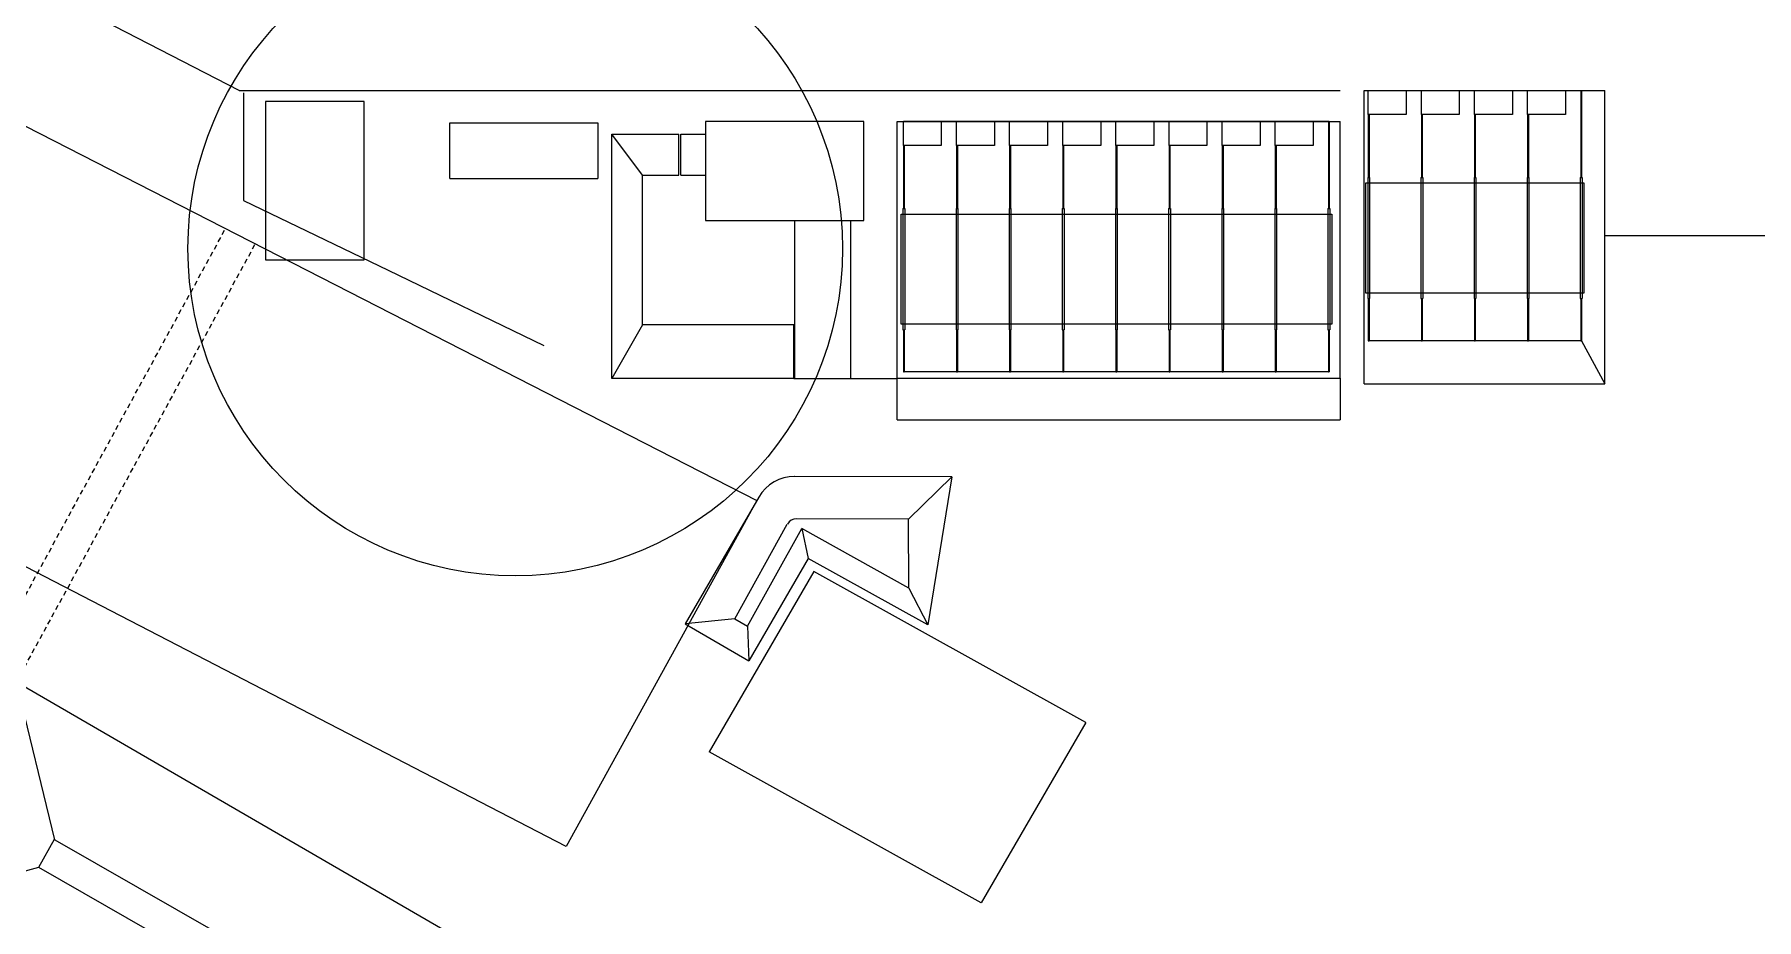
# Model space of a CAD drawing. Header units: millimetres. Extents: x -17350 to 3652, y -2474 to 12378.
# Drawn here: x -15528 to -14481, y -1144 to -605 of the extents above; entities that cross this region are included whole.
import ezdxf

# ---------------------------------------------------------------- set-up
doc = ezdxf.new("R2010")
doc.units = ezdxf.units.MM
doc.linetypes.add('DASHED_3', pattern=[5, 3, -2])
doc.layers.add('HOVED', color=40, linetype='Continuous', lineweight=9)
doc.layers.add('TEKST', color=4, linetype='Continuous', lineweight=9)

msp = doc.modelspace()

# ---------------------------------------------------------------- linework, layer by layer
at = {"layer": 'HOVED'}
for p, q in [((-15403.7, -639.5), (-15721.8, -475.5)), ((-15403.7, -639.5), (-14734, -639.5)), ((-15401.1, -640.8), (-15401.1, -706.4)), ((-14719.3, -639.5), (-14573, -639.5)), ((-14719.3, -818), (-14719.3, -639.5)), ((-14587.6, -639.5), (-14587.6, -692.4)), ((-14587.6, -639.5), (-14587.1, -639.5)), ((-14587.1, -639.5), (-14587.1, -692.4)), ((-14573, -727.6), (-14573, -639.5)), ((-15552.5, -651.7), (-15088.9, -888.9)), ((-15275.5, -659.2), (-15185.5, -659.2)), ((-15275.5, -693.1), (-15275.5, -659.2)), ((-15185.5, -659.2), (-15185.5, -693.1)), ((-15023.7, -658.4), (-15120, -658.4)), ((-15120, -658.4), (-15120, -718.5)), ((-15023.7, -718.5), (-15023.7, -658.4)), ((-15003.5, -658.4), (-14734, -658.4)), ((-15003.5, -814.2), (-15003.5, -658.4)), ((-14740.6, -658.4), (-14999.6, -658.4)), ((-14741.1, -658.4), (-14741.1, -711.3)), ((-14741.1, -658.4), (-14740.6, -658.4)), ((-14740.6, -658.4), (-14740.6, -711.3)), ((-14734, -814.5), (-14734, -658.4)), ((-14716.8, -654.1), (-14716.8, -692.4)), ((-14716.8, -654.1), (-14716.3, -654.1)), ((-14716.3, -654.1), (-14716.3, -692.4)), ((-14684.5, -654.1), (-14684.5, -692.4)), ((-14684.5, -654.1), (-14684, -654.1)), ((-14684, -654.1), (-14684, -692.4)), ((-14652.2, -654.1), (-14652.2, -692.4)), ((-14652.2, -654.1), (-14651.7, -654.1)), ((-14651.7, -654.1), (-14651.7, -692.4)), ((-14619.9, -654.1), (-14619.9, -692.4)), ((-14619.9, -654.1), (-14619.4, -654.1)), ((-14619.4, -654.1), (-14619.4, -692.4)), ((-15177, -666), (-15136.2, -666)), ((-15177, -814.6), (-15177, -666)), ((-15158.4, -690.9), (-15177, -666)), ((-15136.2, -690.9), (-15136.2, -666)), ((-15135.1, -690.9), (-15135.1, -666)), ((-15135.1, -666), (-15120, -666)), ((-14999.6, -673), (-14999.6, -711.3)), ((-14999.6, -673), (-14999.1, -673)), ((-14999.1, -673), (-14999.1, -711.3)), ((-14967.3, -673), (-14967.3, -711.3)), ((-14967.3, -673), (-14966.8, -673)), ((-14966.8, -673), (-14966.8, -711.3)), ((-14935, -673), (-14935, -711.3)), ((-14935, -673), (-14934.5, -673)), ((-14934.5, -673), (-14934.5, -711.3)), ((-14902.7, -673), (-14902.7, -711.3)), ((-14902.7, -673), (-14902.2, -673)), ((-14902.2, -673), (-14902.2, -711.3)), ((-14870.4, -673), (-14870.4, -711.3)), ((-14870.4, -673), (-14869.9, -673)), ((-14869.9, -673), (-14869.9, -711.3)), ((-14838, -673), (-14838, -711.3)), ((-14838, -673), (-14837.5, -673)), ((-14837.5, -673), (-14837.5, -711.3)), ((-14805.7, -673), (-14805.7, -711.3)), ((-14805.7, -673), (-14805.2, -673)), ((-14805.2, -673), (-14805.2, -711.3)), ((-14773.4, -673), (-14773.4, -711.3)), ((-14773.4, -673), (-14772.9, -673)), ((-14772.9, -673), (-14772.9, -711.3)), ((-15158.4, -690.9), (-15136.2, -690.9)), ((-15158.4, -782), (-15158.4, -690.9)), ((-15135.1, -690.9), (-15120, -690.9)), ((-15275.5, -693.1), (-15185.5, -693.1)), ((-14717.1, -692.4), (-14717.1, -766.1)), ((-14717.1, -692.4), (-14716, -692.4)), ((-14716, -692.4), (-14716, -766.1)), ((-14684.8, -692.4), (-14684.8, -766.1)), ((-14684.8, -692.4), (-14683.7, -692.4)), ((-14684.8, -692.4), (-14683.7, -692.4)), ((-14683.7, -692.4), (-14683.7, -766.1)), ((-14652.5, -692.4), (-14652.5, -766.1)), ((-14652.5, -692.4), (-14651.4, -692.4)), ((-14652.5, -692.4), (-14651.4, -692.4)), ((-14651.4, -692.4), (-14651.4, -766.1)), ((-14620.2, -692.4), (-14620.2, -766.1)), ((-14620.2, -692.4), (-14619.1, -692.4)), ((-14620.2, -692.4), (-14619.1, -692.4)), ((-14619.1, -692.4), (-14619.1, -766.1)), ((-14587.9, -692.4), (-14587.9, -766.1)), ((-14587.9, -692.4), (-14586.7, -692.4)), ((-14586.7, -692.4), (-14586.7, -766.1)), ((-15401.1, -706.4), (-15313, -748.7)), ((-15000, -711.3), (-15000, -785)), ((-15000, -711.3), (-14998.8, -711.3)), ((-14998.8, -711.3), (-14998.8, -785)), ((-14967.6, -711.3), (-14967.6, -785)), ((-14967.6, -711.3), (-14966.5, -711.3)), ((-14966.5, -711.3), (-14966.5, -785)), ((-14935.3, -711.3), (-14935.3, -785)), ((-14935.3, -711.3), (-14934.2, -711.3)), ((-14934.2, -711.3), (-14934.2, -785)), ((-14903, -711.3), (-14903, -785)), ((-14903, -711.3), (-14901.9, -711.3)), ((-14901.9, -711.3), (-14901.9, -785)), ((-14870.7, -711.3), (-14870.7, -785)), ((-14870.7, -711.3), (-14869.5, -711.3)), ((-14869.5, -711.3), (-14869.5, -785)), ((-14838.4, -711.3), (-14838.4, -785)), ((-14838.4, -711.3), (-14837.2, -711.3)), ((-14838.4, -711.3), (-14837.2, -711.3)), ((-14837.2, -711.3), (-14837.2, -785)), ((-14806, -711.3), (-14806, -785)), ((-14806, -711.3), (-14804.9, -711.3)), ((-14806, -711.3), (-14804.9, -711.3)), ((-14804.9, -711.3), (-14804.9, -785)), ((-14773.7, -711.3), (-14773.7, -785)), ((-14773.7, -711.3), (-14772.6, -711.3)), ((-14773.7, -711.3), (-14772.6, -711.3)), ((-14772.6, -711.3), (-14772.6, -785)), ((-14741.4, -711.3), (-14741.4, -785)), ((-14741.4, -711.3), (-14740.3, -711.3)), ((-14740.3, -711.3), (-14740.3, -785)), ((-15120, -718.5), (-15023.7, -718.5)), ((-15065.7, -814.6), (-15065.7, -718.5)), ((-15031.6, -814.5), (-15031.6, -718.5)), ((-14573, -727.6), (-14162.5, -727.6)), ((-14573, -818), (-14573, -727.6)), ((-15313, -748.7), (-15218.3, -794.6)), ((-14717.1, -766.1), (-14716, -766.1)), ((-14716.8, -766.1), (-14716.8, -791.8)), ((-14716.3, -766.1), (-14716.3, -791.8)), ((-14684.8, -766.1), (-14683.7, -766.1)), ((-14684.8, -766.1), (-14683.7, -766.1)), ((-14684.5, -766.1), (-14684.5, -791.8)), ((-14684, -766.1), (-14684, -791.8)), ((-14652.5, -766.1), (-14651.4, -766.1)), ((-14652.5, -766.1), (-14651.4, -766.1)), ((-14652.2, -766.1), (-14652.2, -791.8)), ((-14651.7, -766.1), (-14651.7, -791.8)), ((-14620.2, -766.1), (-14619.1, -766.1)), ((-14620.2, -766.1), (-14619.1, -766.1)), ((-14619.9, -766.1), (-14619.9, -791.8)), ((-14619.4, -766.1), (-14619.4, -791.8)), ((-14587.9, -766.1), (-14586.7, -766.1)), ((-14587.6, -766.1), (-14587.6, -791.8)), ((-14587.1, -766.1), (-14587.1, -791.8)), ((-15158.4, -782), (-15177, -814.6)), ((-15066.4, -782), (-15158.4, -782)), ((-15066.4, -814.6), (-15066.4, -782)), ((-15000, -785), (-14998.8, -785)), ((-14999.6, -785), (-14999.6, -810.7)), ((-14999.1, -785), (-14999.1, -810.7)), ((-14967.6, -785), (-14966.5, -785)), ((-14967.3, -785), (-14967.3, -810.7)), ((-14966.8, -785), (-14966.8, -810.7)), ((-14935.3, -785), (-14934.2, -785)), ((-14935, -785), (-14935, -810.7)), ((-14934.5, -785), (-14934.5, -810.7)), ((-14903, -785), (-14901.9, -785)), ((-14902.7, -785), (-14902.7, -810.7)), ((-14902.2, -785), (-14902.2, -810.7)), ((-14870.7, -785), (-14869.5, -785)), ((-14870.4, -785), (-14870.4, -810.7)), ((-14869.9, -785), (-14869.9, -810.7)), ((-14838.4, -785), (-14837.2, -785)), ((-14838.4, -785), (-14837.2, -785)), ((-14838, -785), (-14838, -810.7)), ((-14837.5, -785), (-14837.5, -810.7)), ((-14806, -785), (-14804.9, -785)), ((-14806, -785), (-14804.9, -785)), ((-14805.7, -785), (-14805.7, -810.7)), ((-14805.2, -785), (-14805.2, -810.7)), ((-14773.7, -785), (-14772.6, -785)), ((-14773.7, -785), (-14772.6, -785)), ((-14773.4, -785), (-14773.4, -810.7)), ((-14772.9, -785), (-14772.9, -810.7)), ((-14741.4, -785), (-14740.3, -785)), ((-14741.1, -785), (-14741.1, -810.7)), ((-14740.6, -785), (-14740.6, -810.7)), ((-14587.1, -791.8), (-14716.8, -791.8)), ((-14716.8, -791.8), (-14716.3, -791.8)), ((-14684.5, -791.8), (-14684, -791.8)), ((-14652.2, -791.8), (-14651.7, -791.8)), ((-14619.9, -791.8), (-14619.4, -791.8)), ((-14587.6, -791.8), (-14587.1, -791.8)), ((-14587.1, -791.8), (-14573, -818)), ((-15066.4, -814.6), (-15177, -814.6)), ((-15066.4, -814.6), (-15003.5, -814.6)), ((-15003.5, -814.5), (-14734, -814.5)), ((-15003.5, -839.9), (-15003.5, -814.5)), ((-14740.6, -810.7), (-14999.6, -810.7)), ((-14999.6, -810.7), (-14999.1, -810.7)), ((-14967.3, -810.7), (-14966.8, -810.7)), ((-14935, -810.7), (-14934.5, -810.7)), ((-14902.7, -810.7), (-14902.2, -810.7)), ((-14870.4, -810.7), (-14869.9, -810.7)), ((-14838, -810.7), (-14837.5, -810.7)), ((-14805.7, -810.7), (-14805.2, -810.7)), ((-14773.4, -810.7), (-14772.9, -810.7)), ((-14741.1, -810.7), (-14740.6, -810.7)), ((-14734, -814.5), (-14734, -839.9)), ((-14719.3, -818), (-14573, -818)), ((-15003.5, -839.9), (-14734, -839.9)), ((-15204.8, -1099.5), (-15661.1, -863.2)), ((-14970.2, -874.5), (-15065.8, -874.3)), ((-14996.5, -900.2), (-14970.2, -874.5)), ((-14970.2, -874.5), (-14984.7, -964.6)), ((-15088.9, -888.9), (-15204.8, -1099.5)), ((-15087.6, -886.8), (-15132.4, -964)), ((-14996.5, -900.2), (-15064.7, -900)), ((-14996.3, -942.2), (-14996.5, -900.2)), ((-15102.2, -960.9), (-15070.3, -903.3)), ((-15094.5, -965.4), (-15061.5, -906)), ((-14996.3, -942.2), (-15061.5, -906)), ((-15061.5, -906), (-15057.5, -924.1)), ((-15054.2, -932.1), (-15117.9, -1041.8)), ((-15057.5, -924.1), (-15093.7, -986.5)), ((-14984.7, -964.6), (-15057.5, -924.1)), ((-14888.7, -1024), (-15054.2, -932.1)), ((-14996.3, -942.2), (-14984.7, -964.6)), ((-15102.2, -960.9), (-15132.4, -964)), ((-15102.2, -960.9), (-15094.5, -965.4)), ((-15132.4, -964), (-15093.7, -986.5)), ((-15094.5, -965.4), (-15093.7, -986.5)), ((-15539.2, -999.2), (-15026.9, -1296.4)), ((-15515.9, -1095.3), (-15539.2, -999.2)), ((-14888.7, -1024), (-14952.4, -1133.7)), ((-14952.4, -1133.7), (-15117.9, -1041.8)), ((-15525.7, -1111.9), (-15516, -1094.9)), ((-15515.9, -1095.3), (-15012.6, -1383.3)), ((-15566.1, -1123), (-15525.7, -1111.9)), ((-15525.9, -1112), (-15020.3, -1401.3))]:
    msp.add_line(p, q, dxfattribs=at)
at = {"layer": 'HOVED', "linetype": 'DASHED_3'}
for p, q in [((-15576.9, -1025.6), (-15412, -723.4)), ((-15539.2, -999.2), (-15393.9, -732.8))]:
    msp.add_line(p, q, dxfattribs=at)
at = {"layer": 'HOVED'}
for points in [[(-14693.8, -654.1), (-14716.8, -654.1), (-14716.8, -639.5), (-14693.8, -639.5), (-14693.8, -654.1)], [(-14661.5, -654.1), (-14684.5, -654.1), (-14684.5, -639.5), (-14661.5, -639.5), (-14661.5, -654.1)], [(-14629.1, -654.1), (-14652.2, -654.1), (-14652.2, -639.5), (-14629.1, -639.5), (-14629.1, -654.1)], [(-14596.8, -654.1), (-14619.9, -654.1), (-14619.9, -639.5), (-14596.8, -639.5), (-14596.8, -654.1)], [(-14976.6, -673), (-14999.6, -673), (-14999.6, -658.4), (-14976.6, -658.4), (-14976.6, -673)], [(-14944.3, -673), (-14967.3, -673), (-14967.3, -658.4), (-14944.3, -658.4), (-14944.3, -673)], [(-14911.9, -673), (-14935, -673), (-14935, -658.4), (-14911.9, -658.4), (-14911.9, -673)], [(-14879.6, -673), (-14902.7, -673), (-14902.7, -658.4), (-14879.6, -658.4), (-14879.6, -673)], [(-14847.3, -673), (-14870.4, -673), (-14870.4, -658.4), (-14847.3, -658.4), (-14847.3, -673)], [(-14815, -673), (-14838, -673), (-14838, -658.4), (-14815, -658.4), (-14815, -673)], [(-14782.7, -673), (-14805.7, -673), (-14805.7, -658.4), (-14782.7, -658.4), (-14782.7, -673)], [(-14750.3, -673), (-14773.4, -673), (-14773.4, -658.4), (-14750.3, -658.4), (-14750.3, -673)]]:
    msp.add_lwpolyline(points, dxfattribs=at)
for points in [[(-14585.6, -762.8), (-14718.3, -762.8), (-14718.3, -695.7), (-14585.6, -695.7)], [(-14739.1, -781.7), (-15001.1, -781.7), (-15001.1, -714.6), (-14739.1, -714.6)]]:
    msp.add_lwpolyline(points, close=True, dxfattribs=at)
for centre, radius, end in [((-15065.8, -899.5), 25.2, 149.8762), ((-15064.7, -906.3), 6.3, 150.9526)]:
    msp.add_arc(centre, radius, 89.831, end, dxfattribs=at)
at = {"layer": 'TEKST'}
for p, q in [((-15387.7, -646.2), (-15387.7, -742.5)), ((-15327.6, -646.2), (-15387.7, -646.2)), ((-15327.6, -742.5), (-15327.6, -646.2)), ((-15387.7, -742.5), (-15327.6, -742.5))]:
    msp.add_line(p, q, dxfattribs=at)
msp.add_circle((-15235.8, -735.6), 199.1, dxfattribs=at)

doc.saveas('drawing.dxf')
